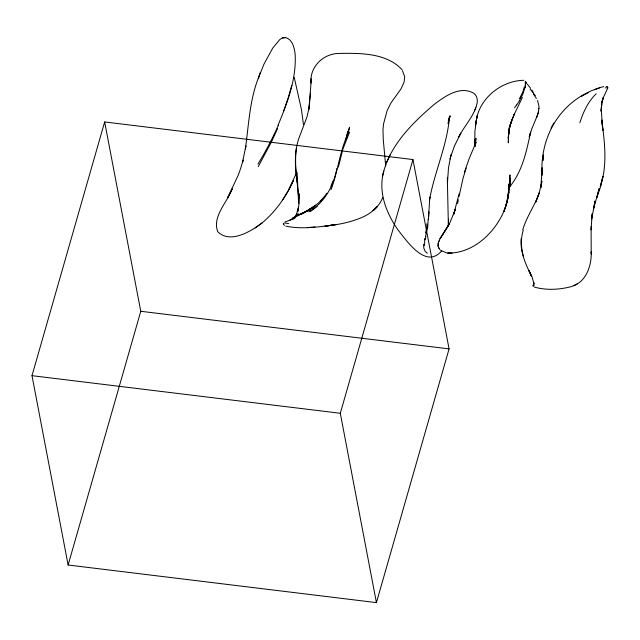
<?xml version="1.0" encoding="UTF-8"?>
<svg xmlns="http://www.w3.org/2000/svg" width="640" height="640" viewBox="0 0 640 640"><rect width="100%" height="100%" fill="white"/><g stroke="black" fill="none" stroke-linecap="round" stroke-linejoin="round"><path stroke-width="0.96" d="M428.744 216.6L428.76 211.888L428.472 219.672M474.832 146.2L474.864 139.72L474.768 145.864M447.328 177.832L448.384 225.968L448.52 219.192L448.416 224.664M298.656 203.376L297.112 172.496M591.192 254.072L591.248 251.704C591.72 265.976 586.048 282.808 570.68 286.776C558.936 289.76 546.096 290.424 534.336 287.072M299.584 193.736L299.128 203.24L297.76 211.6L298.352 207.704M542.016 174.984C539.648 133.92 563.072 97.168 603.744 86.576M521.112 238.696C520.088 252.016 525.776 264.576 531.528 276.24L528.936 270.48L531.44 276.056M510.128 124.712L508.512 134.016L508.92 130.576L508.624 132.36L508.288 142.848L508.808 130.576M542.04 175.208L542.272 167.84L540.8 187.44M447.52 181.968L448.488 167.952L451.104 154.144M591.208 253.168L591.096 226.52M536.632 117.504L538.52 111.184M428.752 213.88L429.832 197.064L429.528 199.752C434.6 171.472 447.392 145.08 449.568 116.12L448.344 121.776M474.848 146.528L475.96 138.352L475.096 144.848M424.728 238.416L424.552 245.592M508.472 136.76L508.984 129.992M308.912 109.288L310.496 93.208M296.384 148.416C294.056 165.264 297.584 182.088 298.648 198.88M538.464 112.304L538.992 106.24L537.544 100.456M525.456 86.616L525.544 84.872M525.472 86.12L525.568 85.096L525.304 87.656M591.032 229.912L592.224 213.704L591.624 218.168M438.024 243.6L438.096 245.824M509.232 128L508.224 138.416L508.904 130.44M543.44 154.864L542.864 160.672L543.384 155.528M308.88 109.192L311.368 78.696L310.952 83.08C309.536 66.856 323.24 53.504 339.152 53.424C360.232 53.064 386.704 52.912 402.04 69.728M383.84 171.04C377.728 191.952 386.44 213.816 398.632 230.752C407.68 242.152 426.296 269.184 441.688 250.84M346.936 137.24L347.68 131.392L346.8 137.616M509.168 186.232L510.056 179.304L507.272 200.192L508.872 191.848L509.976 174.92L509.096 187.552M541.024 187.552L541.904 181.232L539.512 191.864L535.712 202.224L539.392 192.64C534.84 205.48 526.6 216.664 522.752 229.8M539 108.176L538.896 108.744M509.176 128.528L509.456 126.616M509.096 187.336L510.544 178.112L509.152 185.888M476.432 119.8L474.896 131.48L474.768 146.424M438.072 243.288L439.864 239.048L449.512 223.752L442.08 235.528L449.944 222.64L455.48 209.112L453.536 214.744L459.136 193.76M476.584 118.984C480.36 97.248 502.368 80.536 523.84 80.312M508.464 190.904L508.792 189.2M508.52 190.616L509.776 180.848L508.16 195.76L508.872 191.848C506.416 221.4 478.696 253.96 447.832 253.032L452.04 253.312L446.936 252.984L440.872 250.528M510.128 124.632L509.144 129.744L511.816 119.616L510.136 125.512L514.24 114.136L511.408 121.2M425.208 239.76L425.848 236.56M459.064 196.376L462.976 178.568L466.16 168.024M591.712 218.976L595.032 201.056L593.424 209.464L599.144 188.624L596.8 197.704L600.36 187.336L602.944 176.344L600.28 186.656C607.696 165.12 604.648 142.08 601.744 120.032L602.848 130.432L601.344 111.08L601.664 103.44L601.048 111.152L601.872 103.528L603.32 97.432L601.392 103.56L603.352 97.496L608 87.576L607.544 87.512M524.968 87.512L522.856 94.2L519.344 100.776M474.904 146.024L475.824 141.64L475.088 144.904L475.992 142.44L469.192 158.576L464.32 172.512M524.368 86.824L522.736 92.224L519.464 98.648M509.176 186.136L509.72 183.608L509.24 185.528M298.56 207.488L295.312 217.584L296.792 214.352L295.24 217.184L298.24 213.688L295.168 217.184M457.536 203.504L458.352 199.808M534.128 282.832C534.344 285.016 531.528 286.912 534.192 285.288M309.496 105.84L307.008 116.904L298.048 140.504M338.392 167.088L342.92 148.984L349.632 131.968M298 141.192C293.984 154.688 295.344 168.928 297.24 182.648M382.592 176.04C388.808 146.384 411.512 123.88 433.664 104.84C444.424 96.552 460.272 85.104 473.968 93.408C476.664 95.328 477.472 98.84 477.304 101.976C474.992 115.456 464.288 125.672 458.368 137.6L460.856 133.12L454.408 146.048L449.928 159.112M523.264 230.2C520.56 238.664 520.992 247.76 523.36 256.248M525.008 85.856L525.672 83.28M346.912 137.568L349.584 127.24L345.272 140.448M447.936 123.664L450.192 115.88L448.28 121.032M509.04 186.944L510.208 182.528L509.04 186.16M336.872 168.592C333.48 186.088 324.648 202.768 308.68 211.816M533.464 286.04L533.792 283.104L531.768 275.984M291.752 85.352L288.192 97.912L283.568 111M32 375.672L104.656 121.952L412.96 159.56L449.08 348.896L376.424 602.616L68.12 565.008L32 375.672L340.304 413.28L376.424 602.616M68.12 565.008L140.768 311.288L104.656 121.952M340.304 413.28L412.96 159.56M425.496 236.728L427.824 226.544L428.128 218.992M260.152 72.856L258.296 78.352L263.872 64.352L272.672 48.176L279.6 39.752L282.048 38.04L284.688 37.448M579.848 122.744C583.224 112.112 588.04 101.624 596.184 93.776M331 189.688C337.464 172.88 339.256 154.656 346.176 137.984M258.792 76.928C249.616 99.816 248.752 124.776 245.392 148.912L245.872 145.968L242.52 162.352L243.12 160.048L240.616 168.552L238.168 175.296L227.792 197.432L232.224 188.864C227.448 202.072 211.84 216.688 217.792 231.792C230.4 244.032 250.88 231.432 262.104 222.896L262.168 222.848C275.776 211.52 286.056 196.648 293.344 180.6L288.288 190.768L282.456 200.192M283.608 223.168L283.48 224.512L284.632 225.272M330.936 186.224L332.976 181.056M296.12 173.64L288.408 190.56M278.072 125.168C287.504 102.664 296.6 78.744 295.128 53.928C294.304 47.76 292.616 39.832 285.92 37.624L283.76 37.928M425.456 232.968L426.8 228.384L426.888 223.76M532.944 286.056L533.224 285.416M522.384 97.48L513.736 115.392M474.496 110.792L475.872 107.728M382.752 197.504C379.304 206.336 371.712 212.856 363.304 216.848C351.192 222.28 338.032 224.76 324.904 226.152L333.752 224.928C317.976 227.056 301.6 229.432 285.856 226.128M277.632 128.424L271.536 141.816L258.192 166.648M538.272 113.304L531.88 128.632L529.24 136.976L530.624 132.112C526.44 151.536 522.36 171.672 509.224 187.384M390.264 154.48L386.552 162.4M551.04 128.112L553.792 122.992M509.176 187.488L510.576 184.952L509.032 187.32M438.6 241.68L439.24 240.824M441.816 235.896L440.064 238.752L441.584 236.264M516.496 105.056L514.512 107.784M320.752 201.136L326.888 193.272M438.544 243.848L437.912 246L438.968 248.352M324 197.304L318.272 203.168L309.416 209.648L302.152 213.76M310.416 211.528L317.224 206.36M255.144 227.992L262.168 222.848M309.416 209.648L315.76 205.336L302.528 213.6L310.304 209.152L293.224 217.752L307.96 210.472L300.672 214.376L313.096 207.392L305.16 212.104L292.056 218.24M289.344 220.504L292.272 218.84L294.816 218.384L285.08 221.952M588.448 92.552L581.36 96.384M573.816 285.584L577.32 283.792M594.512 89.784L599.776 87.76M285.168 37.384L282.536 37.872L282.984 37.784M325.928 225.96L336.408 224.624M307.312 227.584L314.984 226.952M607.104 87.744L605.152 87.872M606.208 86.6L607.536 86.416M140.768 311.288L449.08 348.896M284.552 222.96L288.736 223.64M283.48 224.512L283.368 223.752M526.144 82.984L526.608 83.368M427.376 253.272L425.088 251.248L423.832 248.176L423.528 244.232M440.096 249.936L438.432 247.168M530.088 89.024L535.344 95.688M527.264 84.088L530.512 88.224M533.376 93.96L536.376 98.4M525.464 81.384L526.416 82.648M531.832 90.08L533.216 92.16M402.456 70.664L404.688 76.712L404.104 82.136L400.976 88.928L391.024 102.848L387.168 110.464L383.568 123.848L382.976 129.624L383.264 139.664L385.608 165.032M294.232 77.376L301.52 109.896L303.424 124.36M525.216 81.808L525.32 83.616M385.448 162.208L385.648 165.856M278.344 125.216A293.96 225.368 -41.7 0 1 257.96 164.08M519.488 100.728A52.848 19.504 -42.2 0 1 516.632 105.024M476.048 121.56L475.392 125.672L477.2 115.72L476.048 121.56M508.008 197.336L505.728 206.304L508.008 197.336M506.8 202.728L503.992 211.376L506.8 202.728M377.072 206.8L373.128 210.648L377.072 206.8"/></g></svg>
